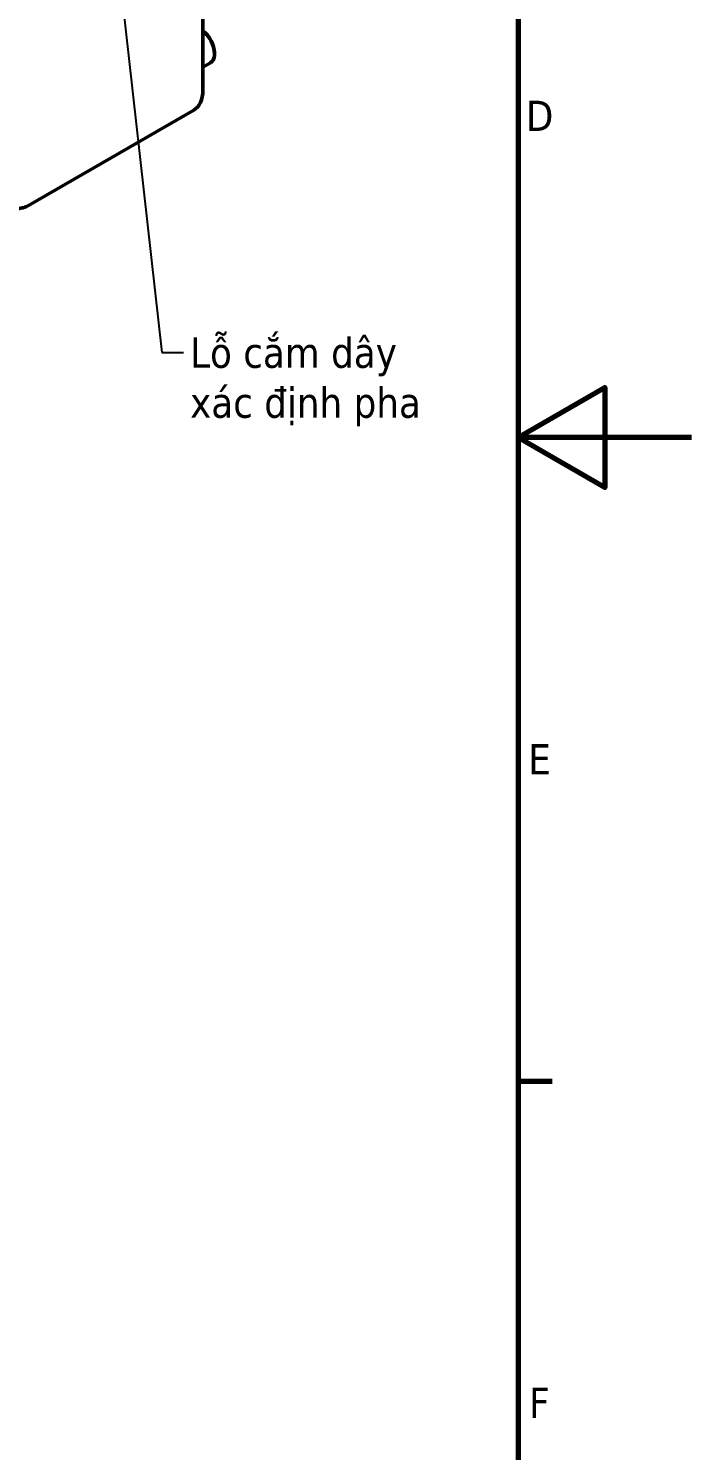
# Model space of a CAD drawing. Header units: millimetres. Extents: x -106 to 841, y -50 to 594.
# Drawn here: x 764.5 to 841, y 180.1 to 344.2 of the extents above; entities that cross this region are included whole.
import ezdxf

# ---------------------------------------------------------------- set-up
doc = ezdxf.new("R2010")
doc.units = ezdxf.units.MM
for name, color, linetype, lineweight in [('Border (ISO)', 7, 'Continuous', 70), ('Symbol (ISO)', 7, 'Continuous', 25), ('Visible (ISO)', 7, 'Continuous', 50)]:
    doc.layers.add(name, color=color, linetype=linetype, lineweight=lineweight)
doc.styles.add('Note Text (ISO)', font='tahoma.ttf')
doc.dimstyles.new('Default - Method 1b (ISO)$7', dxfattribs={"dimtxt": 3.5, "dimasz": 2.5, "dimexe": 3.175, "dimexo": 0, "dimgap": 0.762, "dimtad": 1, "dimtoh": 1, "dimrnd": 1e-08, "dimtxsty": 'Note Text (ISO)', "dimcen": 0.09, "dimdle": 10, "dimclrd": 256, "dimclre": 256, "dimclrt": 256, "dimazin": 2, "dimtfac": 1, "dimtmove": 0, "dimatfit": 3, "dimfxl": 1, "dimtolj": 1, "dimlwd": -1, "dimlwe": -1, "dimarcsym": 0})

# ---------------------------------------------------------------- blocks, each defined once
blk = doc.blocks.new('Borders Default Border')
at = {"layer": 'Border (ISO)'}
blk.add_line((821, 222.75), (824.9, 222.75), dxfattribs=at)
at = {"layer": 'Border (ISO)', "flags": 128}
for points in [[(20, 20), (20, 574), (821, 574), (821, 20), (20, 20)], [(841, 297), (821, 297), (831, 302.77), (831, 291.23), (821, 297)]]:
    blk.add_lwpolyline(points, dxfattribs=at)
at = {"layer": 'Border (ISO)', "char_height": 3.5, "attachment_point": 7, "style": 'Note Text (ISO)'}
for s, insert in [('D', (821.87, 332.38)), ('E', (822.15, 258.13)), ('F', (822.24, 183.88))]:
    blk.add_mtext(s, dxfattribs=dict(at, insert=insert))

msp = doc.modelspace()

# ---------------------------------------------------------------- linework, layer by layer
at = {"layer": 'Visible (ISO)'}
for p, q in [((784.593, 410.569), (784.593, 337.084)), ((785.936, 341.412), (785.936, 341.289)), ((785.46, 340.236), (784.593, 339.736)), ((764.466, 323.773), (783.557, 334.795))]:
    msp.add_line(p, q, dxfattribs=at)
for centre, major_axis, start_param, end_param in [((784.416, 342.29), (-1.075, 1.862), 3.9269908, 5.3812444), ((784.31, 342.228), (1.15, -1.992), 0, 2.1813926), ((781.057, 339.126), (2.5, -4.33), 0, 0.7853982)]:
    msp.add_ellipse(centre, major_axis=major_axis, ratio=0.5773503, start_param=start_param, end_param=end_param, dxfattribs=at)
msp.add_open_spline([(764.466, 323.773), (764.282, 323.667), (764.085, 323.587), (763.678, 323.48), (763.469, 323.454), (763.053, 323.449), (762.845, 323.471), (762.438, 323.553), (762.237, 323.614), (761.845, 323.769), (761.653, 323.863), (761.466, 323.971)], degree=3, knots=[0.78539816, 0.78539816, 0.78539816, 0.78539816, 0.9424778, 0.9424778, 1.09955743, 1.09955743, 1.25663706, 1.25663706, 1.41371669, 1.41371669, 1.57079633, 1.57079633, 1.57079633, 1.57079633], dxfattribs=at)

# ---------------------------------------------------------------- block references
msp.add_blockref('Borders Default Border', (0, 0))

# ---------------------------------------------------------------- texts
at = {"layer": 'Symbol (ISO)', "insert": (783.124, 308.556), "char_height": 3.5, "width": 27.2342, "attachment_point": 1, "line_spacing_factor": 0.987884, "style": 'Note Text (ISO)'}
msp.add_mtext('\\fTahoma|b0|i0;Lỗ cắm dây\\P\\fTahoma|b0|i0;xác định pha', dxfattribs=at)

# ---------------------------------------------------------------- leaders
at = {"layer": 'Symbol (ISO)', "annotation_type": 0, "has_hookline": 1, "hookline_direction": 0, "text_width": 26.916}
msp.add_leader([(775.081, 349.293), (779.862, 306.806), (782.362, 306.806)], dimstyle='Default - Method 1b (ISO)$7', override={"dimtad": 0}, dxfattribs=at)

doc.saveas('drawing.dxf')
